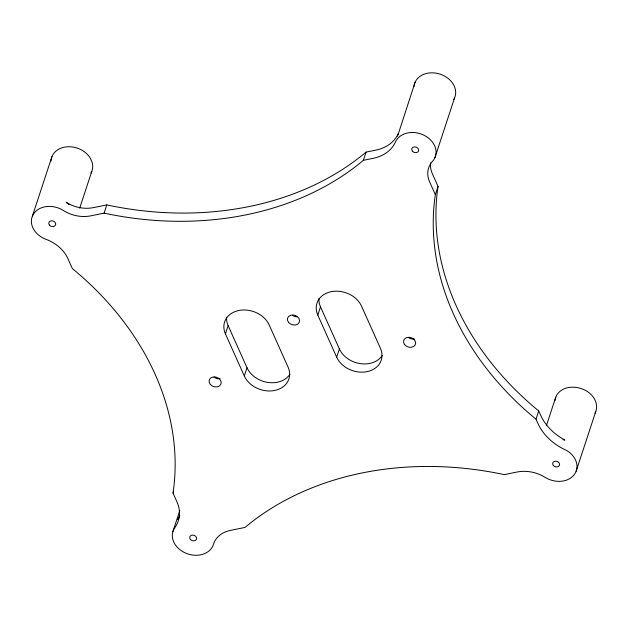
<?xml version="1.0" encoding="UTF-8"?>
<svg xmlns="http://www.w3.org/2000/svg" width="628" height="628" viewBox="0 0 628 628"><rect width="100%" height="100%" fill="white"/><g stroke="black" fill="none" stroke-linecap="round" stroke-linejoin="round"><path stroke-width="0.94" d="M397.548 136.229L415.116 82.237M32.326 216.299L51.951 156.631M79.693 208.166L91.774 171.42M104.091 213.135A301.048 238.193 18.2 0 0 363.361 160.328L373.236 158.319A38.889 30.764 18.2 0 0 395.499 141.904A21.25 16.815 18.2 0 1 424.544 135.522A21.25 16.815 18.2 0 1 432.488 161.357A28.103 22.239 18.2 0 0 429.623 181.916L435.345 194.672A301.048 238.193 18.2 0 0 535.998 419.166L537.882 423.366A52.093 41.212 18.2 0 0 561.62 448.007L567.084 450.747A21.25 16.815 18.2 0 1 573.882 475.106A21.25 16.815 18.2 0 1 545.175 477.382A32.303 25.56 18.2 0 0 517.048 472.028L504.276 474.627A301.048 238.193 18.2 0 0 245.014 527.426L230.343 530.417A28.229 22.333 18.2 0 0 213.441 544.343A21.25 16.815 18.2 0 1 185.66 553.103A21.25 16.815 18.2 0 1 174.843 527.685A38.716 30.631 18.2 0 0 176.892 501.701L173.03 493.09A301.048 238.193 18.2 0 0 72.369 268.588L67.91 258.642A35.152 27.813 18.2 0 0 46.025 239.331A21.25 16.815 18.2 0 1 33.315 214.321A21.25 16.815 18.2 0 1 63.397 210.506A31.102 24.61 18.2 0 0 90.777 215.844L104.091 213.135L106.799 204.901A301.048 238.193 18.2 0 0 366.069 152.102L375.944 150.092A38.889 30.764 18.2 0 0 398.207 133.678M173.03 493.09L173.634 491.261M225.436 333.884A23.903 18.919 18.2 0 1 238.821 310.491A23.903 18.919 18.2 0 1 269.184 324.974L288.056 367.066A23.903 18.919 18.2 0 1 274.679 390.467A23.903 18.919 18.2 0 1 244.308 375.976L225.436 333.884L228.145 325.657A23.903 18.919 18.2 0 1 226.598 317.226M172.888 531.633L179.828 510.517M244.308 375.976L247.016 367.749L228.145 325.657M363.361 160.328L366.069 152.102M317.799 315.075A23.903 18.919 18.2 0 1 331.184 291.682A23.903 18.919 18.2 0 1 361.547 306.166L380.419 348.257A23.903 18.919 18.2 0 1 367.042 371.658A23.903 18.919 18.2 0 1 336.671 357.167L317.799 315.075L320.508 306.849A23.903 18.919 18.2 0 1 318.961 298.418M336.671 357.167L339.379 348.94L320.508 306.849M434.929 157.636L454.546 97.968M435.345 194.672L438.054 186.438L432.331 173.689A28.103 22.239 18.2 0 1 430.635 162.754M535.998 419.166L538.706 410.94A301.048 238.193 18.2 0 1 438.054 186.438M546.407 425.651L555.772 397.179M576.111 471.283L595.729 411.615M178.831 518.155L177.551 519.458A38.716 30.631 18.2 0 0 179.82 515.604M106.799 204.901L93.478 207.617A31.102 24.61 18.2 0 1 66.105 202.271L68.892 204.508M563.033 439.671L564.823 440.118L564.329 439.781A52.093 41.212 18.2 0 1 540.59 415.132L538.706 410.94M91.013 173.014A21.25 16.815 18.2 0 0 92.214 162.613L90.33 158.201A21.25 16.815 18.2 0 0 67.282 146.787A21.25 16.815 18.2 0 0 51.017 160.925M594.999 413.216A21.25 16.815 18.2 0 0 586.709 391.079C580.476 387.398 572.846 386.094 565.852 388.183A21.25 16.815 18.2 0 0 554.964 400.609M414.025 86.491A21.25 16.815 18.2 0 1 440.079 74.128A21.25 16.815 18.2 0 1 453.722 99.538M414.496 339.002A6.202 4.906 18.2 0 1 408.483 337.542M382.295 355.432A23.903 18.919 18.2 0 1 360.221 363.62A23.903 18.919 18.2 0 1 339.379 348.94M289.932 374.249A23.903 18.919 18.2 0 1 267.858 382.428A23.903 18.919 18.2 0 1 247.016 367.749M220.051 378.598A6.202 4.906 18.2 0 1 214.038 377.145M296.856 316.842A6.202 4.906 18.2 0 1 292.389 315.248M412.408 151.136A3.54 2.802 18.2 0 0 418.397 151.285A3.54 2.802 18.2 0 0 414.833 146.889A3.54 2.802 18.2 0 0 412.408 151.136M553.331 465.426A3.54 2.802 18.2 0 0 559.312 465.584A3.54 2.802 18.2 0 0 555.756 461.18A3.54 2.802 18.2 0 0 553.331 465.426M49.439 225.06A3.54 2.802 18.2 0 0 55.421 225.209A3.54 2.802 18.2 0 0 51.865 220.813A3.54 2.802 18.2 0 0 49.439 225.06M190.355 539.35A3.54 2.802 18.2 0 0 196.344 539.507A3.54 2.802 18.2 0 0 192.788 535.103A3.54 2.802 18.2 0 0 190.355 539.35M288.582 322.415A6.202 4.906 18.2 0 0 299.061 322.682A6.202 4.906 18.2 0 0 292.836 314.981A6.202 4.906 18.2 0 0 288.582 322.415M404.683 344.701A6.202 4.906 18.2 0 0 415.155 344.976A6.202 4.906 18.2 0 0 408.93 337.275A6.202 4.906 18.2 0 0 404.683 344.701M210.231 384.305A6.202 4.906 18.2 0 0 220.711 384.572A6.202 4.906 18.2 0 0 214.486 376.879A6.202 4.906 18.2 0 0 210.231 384.305"/></g></svg>
